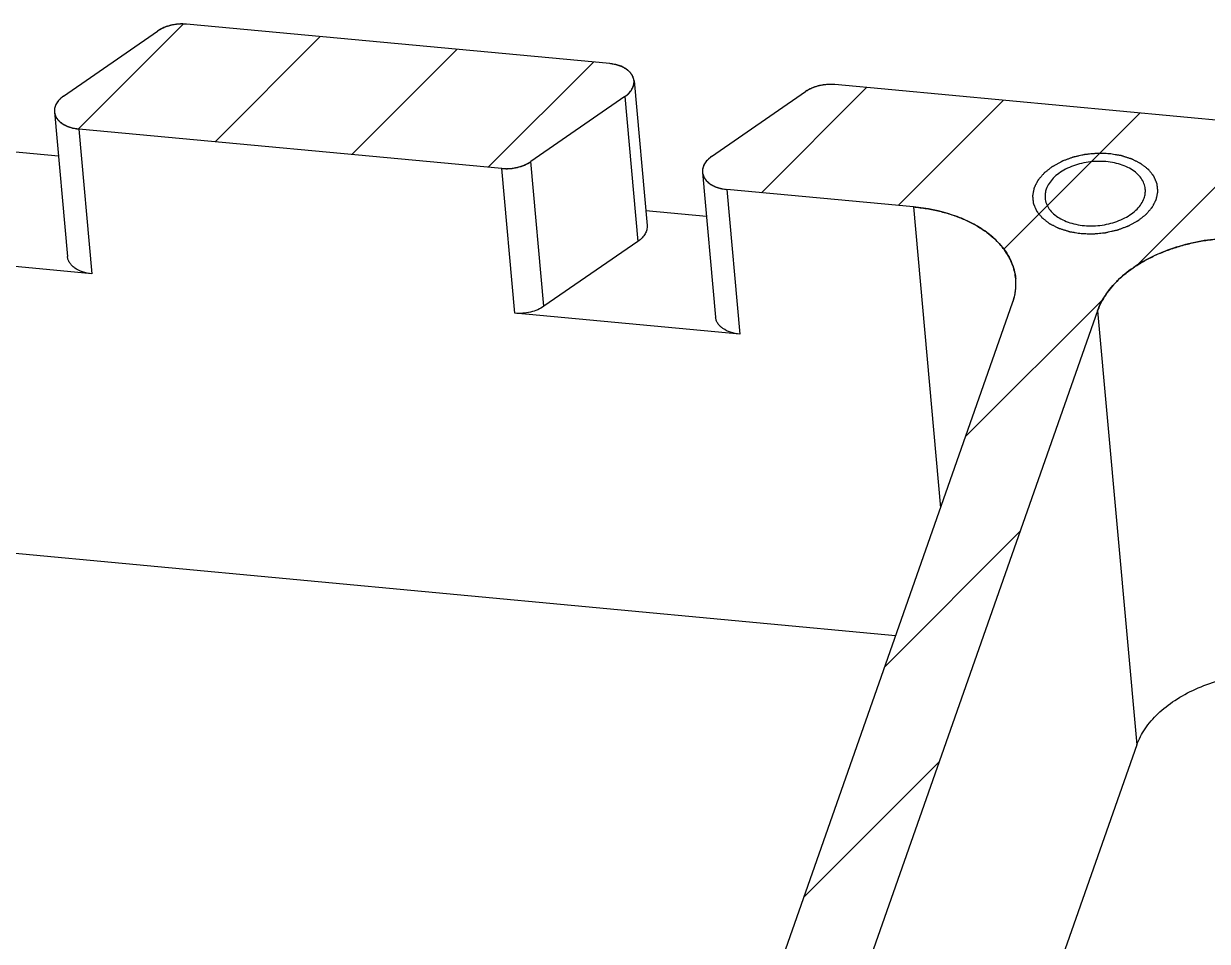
# Model space of a CAD drawing. Header units: millimetres. Extents: x 0 to 420, y 0 to 297.
# Drawn here: x 367.72 to 377.14, y 112.08 to 119.38 of the extents above; entities that cross this region are included whole.
import ezdxf

# ---------------------------------------------------------------- set-up
doc = ezdxf.new("R2010")
doc.units = ezdxf.units.MM
doc.header["$LTSCALE"] = 23.1
doc.layers.get('0').update_dxf_attribs({"linetype": 'CONTINUOUS'})
for name, color, linetype in [('03_ALL_AXES', 7, 'CONTINUOUS'), ('09_ALL_ROUNDS', 7, 'CONTINUOUS'), ('11_ALL_COSMETICS', 7, 'CONTINUOUS'), ('20_ALL_FEATURES', 7, 'CONTINUOUS')]:
    doc.layers.add(name, color=color, linetype=linetype)

msp = doc.modelspace()

# ---------------------------------------------------------------- linework, layer by layer
at = {"color": 4}
for points in [[(376.3586, 118.3485), (376.3506, 118.3487), (376.3345, 118.3492), (376.3144, 118.3497), (376.2983, 118.3502), (376.2862, 118.3506), (376.2762, 118.3508), (376.2691, 118.3511), (376.2651, 118.3511), (376.2621, 118.3514), (376.2591, 118.3509), (376.255, 118.3506), (376.2479, 118.3499), (376.2338, 118.3485), (376.2135, 118.3465), (376.1933, 118.3446), (376.1791, 118.3432), (376.172, 118.3425), (376.168, 118.3421), (376.1649, 118.3419), (376.162, 118.3411), (376.1581, 118.3403), (376.1513, 118.3387), (376.1376, 118.3356), (376.1219, 118.3321), (376.1062, 118.3285), (376.0945, 118.3259), (376.0847, 118.3237), (376.0778, 118.3221), (376.0739, 118.3212), (376.0709, 118.3207), (376.0682, 118.3195), (376.0645, 118.3182), (376.058, 118.3158), (376.0488, 118.3123), (376.0377, 118.3082), (376.0266, 118.3041), (376.0155, 118.3), (376.0044, 118.2959), (375.9952, 118.2924), (375.9887, 118.29), (375.985, 118.2886), (375.9821, 118.2877), (375.9798, 118.2863), (375.9766, 118.2846), (375.971, 118.2815), (375.963, 118.2771), (375.9533, 118.2718), (375.9437, 118.2665), (375.9341, 118.2612), (375.9244, 118.256), (375.9164, 118.2515), (375.9108, 118.2485), (375.9076, 118.2467), (375.9051, 118.2455), (375.9032, 118.2438), (375.9005, 118.2417), (375.8959, 118.238), (375.8892, 118.2328), (375.8812, 118.2265), (375.8732, 118.2202), (375.8652, 118.2139), (375.8572, 118.2076), (375.8505, 118.2023), (375.8458, 118.1987), (375.8432, 118.1966), (375.841, 118.1951), (375.8397, 118.1932), (375.8376, 118.1909), (375.8341, 118.1867), (375.829, 118.1808), (375.823, 118.1738), (375.8169, 118.1667), (375.8108, 118.1596), (375.8048, 118.1525), (375.7997, 118.1466), (375.7961, 118.1425), (375.7942, 118.1401), (375.7925, 118.1384), (375.7917, 118.1364), (375.7903, 118.1339), (375.788, 118.1293), (375.7847, 118.1229), (375.7808, 118.1152), (375.7768, 118.1075), (375.7729, 118.0997), (375.7696, 118.0933), (375.7669, 118.0881), (375.765, 118.0843), (375.7633, 118.0811), (375.762, 118.0785), (375.7608, 118.0766), (375.7607, 118.0746), (375.7601, 118.072), (375.7595, 118.0687), (375.7587, 118.0648), (375.7576, 118.0596), (375.7563, 118.0531), (375.7548, 118.0453), (375.7532, 118.0375), (375.752, 118.031), (375.7509, 118.0258), (375.7502, 118.0219), (375.7495, 118.0186), (375.749, 118.016), (375.7484, 118.014), (375.7489, 118.0121), (375.7491, 118.0095), (375.7494, 118.0063), (375.7498, 118.0025), (375.7504, 117.9973), (375.7511, 117.9909), (375.7519, 117.9831), (375.7527, 117.9754), (375.7534, 117.969), (375.754, 117.9638), (375.7544, 117.9599), (375.7547, 117.9567), (375.755, 117.9541), (375.755, 117.9522), (375.756, 117.9504), (375.757, 117.9479), (375.7584, 117.9449), (375.7599, 117.9412), (375.7621, 117.9363), (375.7647, 117.9301), (375.7679, 117.9228), (375.771, 117.9154), (375.7737, 117.9093), (375.7758, 117.9044), (375.7774, 117.9007), (375.7787, 117.8977), (375.7798, 117.8952), (375.7804, 117.8933), (375.782, 117.8917), (375.7837, 117.8894), (375.786, 117.8866), (375.7888, 117.8832), (375.7925, 117.8786), (375.797, 117.8729), (375.8026, 117.8661), (375.8081, 117.8593), (375.8136, 117.8525), (375.8182, 117.8468), (375.8213, 117.8428), (375.8232, 117.8406), (375.8244, 117.8388), (375.8265, 117.8375), (375.8289, 117.8355), (375.8333, 117.8322), (375.8394, 117.8273), (375.8469, 117.8216), (375.8543, 117.8158), (375.8618, 117.81), (375.8692, 117.8043), (375.8754, 117.7995), (375.8797, 117.7961), (375.8823, 117.7942), (375.884, 117.7927), (375.8864, 117.7916), (375.8894, 117.79), (375.8948, 117.7873), (375.9024, 117.7835), (375.9116, 117.7788), (375.9208, 117.7742), (375.9299, 117.7696), (375.9391, 117.7649), (375.9467, 117.7611), (375.9521, 117.7584), (375.9552, 117.7568), (375.9573, 117.7556), (375.9601, 117.7549), (375.9636, 117.7537), (375.9697, 117.7518), (375.9785, 117.749), (375.9891, 117.7457), (375.9996, 117.7424), (376.0102, 117.7391), (376.0207, 117.7357), (376.0295, 117.733), (376.0356, 117.731), (376.0392, 117.7299), (376.0417, 117.729), (376.0448, 117.7286), (376.0486, 117.728), (376.0555, 117.7269), (376.0653, 117.7253), (376.077, 117.7234), (376.0927, 117.7208), (376.1122, 117.7177), (376.1279, 117.7151), (376.1357, 117.7139)], [(376.1357, 117.7139), (376.1437, 117.7136), (376.1598, 117.7132), (376.18, 117.7126), (376.196, 117.7121), (376.2081, 117.7118), (376.2182, 117.7115), (376.2252, 117.7113), (376.2292, 117.7112), (376.2322, 117.711), (376.2353, 117.7114), (376.2393, 117.7118), (376.2464, 117.7125), (376.2606, 117.7138), (376.2808, 117.7158), (376.3011, 117.7178), (376.3152, 117.7191), (376.3223, 117.7198), (376.3263, 117.7202), (376.3294, 117.7204), (376.3323, 117.7212), (376.3362, 117.722), (376.3431, 117.7236), (376.3568, 117.7267), (376.3725, 117.7303), (376.3881, 117.7338), (376.3999, 117.7364), (376.4097, 117.7387), (376.4165, 117.7402), (376.4204, 117.7411), (376.4234, 117.7417), (376.4261, 117.7428), (376.4299, 117.7441), (376.4363, 117.7466), (376.4456, 117.75), (376.4567, 117.7541), (376.4678, 117.7582), (376.4788, 117.7624), (376.4899, 117.7665), (376.4992, 117.7699), (376.5057, 117.7723), (376.5093, 117.7737), (376.5122, 117.7746), (376.5145, 117.7761), (376.5178, 117.7778), (376.5234, 117.7809), (376.5314, 117.7853), (376.541, 117.7905), (376.5506, 117.7958), (376.5603, 117.8011), (376.5699, 117.8064), (376.5779, 117.8108), (376.5836, 117.8139), (376.5867, 117.8156), (376.5893, 117.8169), (376.5911, 117.8185), (376.5939, 117.8206), (376.5985, 117.8243), (376.6052, 117.8295), (376.6132, 117.8358), (376.6212, 117.8421), (376.6292, 117.8484), (376.6372, 117.8547), (376.6438, 117.86), (376.6485, 117.8637), (376.6511, 117.8658), (376.6533, 117.8673), (376.6547, 117.8691), (376.6567, 117.8715), (376.6602, 117.8756), (376.6653, 117.8815), (376.6714, 117.8886), (376.6775, 117.8956), (376.6835, 117.9027), (376.6896, 117.9098), (376.6946, 117.9157), (376.6982, 117.9198), (376.7002, 117.9222), (376.7019, 117.9239), (376.7027, 117.9259), (376.7041, 117.9285), (376.7063, 117.933), (376.7096, 117.9394), (376.7136, 117.9471), (376.7175, 117.9549), (376.7215, 117.9626), (376.7248, 117.969), (376.7274, 117.9742), (376.7294, 117.9781), (376.7311, 117.9813), (376.7323, 117.9839), (376.7335, 117.9858), (376.7337, 117.9877), (376.7343, 117.9903), (376.7349, 117.9936), (376.7357, 117.9975), (376.7367, 118.0027), (376.738, 118.0092), (376.7395, 118.017), (376.7411, 118.0248), (376.7424, 118.0314), (376.7434, 118.0366), (376.7442, 118.0405), (376.7449, 118.0437), (376.7453, 118.0463), (376.7459, 118.0483), (376.7455, 118.0502), (376.7453, 118.0528), (376.7449, 118.056), (376.7445, 118.0599), (376.744, 118.065), (376.7433, 118.0715), (376.7424, 118.0792), (376.7416, 118.0869), (376.7409, 118.0934), (376.7404, 118.0985), (376.74, 118.1024), (376.7397, 118.1056), (376.7393, 118.1082), (376.7393, 118.1102), (376.7383, 118.112), (376.7373, 118.1144), (376.736, 118.1175), (376.7344, 118.1212), (376.7323, 118.1261), (376.7296, 118.1322), (376.7265, 118.1395), (376.7233, 118.1469), (376.7207, 118.153), (376.7186, 118.1579), (376.717, 118.1616), (376.7157, 118.1647), (376.7146, 118.1671), (376.714, 118.169), (376.7124, 118.1707), (376.7106, 118.1729), (376.7083, 118.1758), (376.7056, 118.1792), (376.7019, 118.1837), (376.6973, 118.1894), (376.6918, 118.1962), (376.6863, 118.203), (376.6808, 118.2098), (376.6762, 118.2155), (376.673, 118.2195), (376.6711, 118.2217), (376.6699, 118.2235), (376.6679, 118.2249), (376.6655, 118.2268), (376.6611, 118.2302), (376.6549, 118.235), (376.6475, 118.2408), (376.64, 118.2465), (376.6326, 118.2523), (376.6252, 118.2581), (376.6189, 118.2629), (376.6146, 118.2662), (376.6121, 118.2681), (376.6104, 118.2697), (376.6079, 118.2707), (376.6049, 118.2723), (376.5996, 118.275), (376.5919, 118.2789), (376.5828, 118.2835), (376.5736, 118.2881), (376.5644, 118.2928), (376.5553, 118.2974), (376.5476, 118.3013), (376.5423, 118.304), (376.5392, 118.3055), (376.537, 118.3068), (376.5343, 118.3075), (376.5308, 118.3086), (376.5246, 118.3105), (376.5158, 118.3133), (376.5053, 118.3166), (376.4947, 118.32), (376.4842, 118.3233), (376.4736, 118.3266), (376.4648, 118.3294), (376.4587, 118.3313), (376.4552, 118.3324), (376.4526, 118.3333), (376.4496, 118.3337), (376.4457, 118.3344), (376.4388, 118.3355), (376.4291, 118.3371), (376.4173, 118.339), (376.4017, 118.3415), (376.3821, 118.3447), (376.3665, 118.3472), (376.3586, 118.3485)]]:
    msp.add_open_spline(points, degree=3, knots=[0, 0, 0, 0, 0.015625, 0.03125, 0.039062, 0.046875, 0.054688, 0.058594, 0.060547, 0.0625, 0.064453, 0.066406, 0.070312, 0.078125, 0.09375, 0.109375, 0.117188, 0.121094, 0.123047, 0.125, 0.126953, 0.128906, 0.132812, 0.140625, 0.15625, 0.164062, 0.171875, 0.179688, 0.183594, 0.185547, 0.1875, 0.189453, 0.191406, 0.195312, 0.203125, 0.210938, 0.21875, 0.226562, 0.234375, 0.242188, 0.246094, 0.248047, 0.25, 0.251953, 0.253906, 0.257812, 0.265625, 0.273438, 0.28125, 0.289062, 0.296875, 0.304688, 0.308594, 0.310547, 0.3125, 0.314453, 0.316406, 0.320312, 0.328125, 0.335938, 0.34375, 0.351562, 0.359375, 0.367188, 0.371094, 0.373047, 0.375, 0.376953, 0.378906, 0.382812, 0.390625, 0.398438, 0.40625, 0.414062, 0.421875, 0.429688, 0.433594, 0.435547, 0.4375, 0.439453, 0.441406, 0.445312, 0.453125, 0.460938, 0.46875, 0.476562, 0.484375, 0.488281, 0.492188, 0.496094, 0.498047, 0.5, 0.501953, 0.503906, 0.507812, 0.511719, 0.515625, 0.523438, 0.53125, 0.539062, 0.546875, 0.550781, 0.554688, 0.558594, 0.560547, 0.5625, 0.564453, 0.566406, 0.570312, 0.574219, 0.578125, 0.585938, 0.59375, 0.601562, 0.609375, 0.613281, 0.617188, 0.621094, 0.623047, 0.625, 0.626953, 0.628906, 0.632812, 0.636719, 0.640625, 0.648438, 0.65625, 0.664062, 0.671875, 0.675781, 0.679688, 0.683594, 0.685547, 0.6875, 0.689453, 0.691406, 0.695312, 0.699219, 0.703125, 0.710938, 0.71875, 0.726562, 0.734375, 0.742188, 0.746094, 0.748047, 0.75, 0.751953, 0.753906, 0.757812, 0.765625, 0.773438, 0.78125, 0.789062, 0.796875, 0.804688, 0.808594, 0.810547, 0.8125, 0.814453, 0.816406, 0.820312, 0.828125, 0.835938, 0.84375, 0.851562, 0.859375, 0.867188, 0.871094, 0.873047, 0.875, 0.876953, 0.878906, 0.882812, 0.890625, 0.898438, 0.90625, 0.914062, 0.921875, 0.929688, 0.933594, 0.935547, 0.9375, 0.939453, 0.941406, 0.945312, 0.953125, 0.960938, 0.96875, 0.984375, 1, 1, 1, 1], dxfattribs=at)
at = {"layer": '03_ALL_AXES', "color": 7}
for points, knots in [([(376.6456, 118.0672), (376.6442, 118.0824), (376.6369, 118.1132), (376.6133, 118.1558), (376.578, 118.1941), (376.5151, 118.2395), (376.4144, 118.2779), (376.2792, 118.2928), (376.1404, 118.2771), (376.032, 118.2388), (375.9586, 118.1942), (375.9138, 118.1563), (375.8795, 118.1142), (375.8637, 118.0831), (375.8582, 118.0675)], [0, 0, 0, 0, 0.047376, 0.096835, 0.149976, 0.207683, 0.336597, 0.479431, 0.626599, 0.767221, 0.832299, 0.892797, 0.948543, 1, 1, 1, 1]), ([(375.8582, 118.0675), (375.8541, 118.0558), (375.8483, 118.0318), (375.8477, 118.0072), (375.8488, 117.9952)], [0, 0, 0, 0, 0.50695, 1, 1, 1, 1]), ([(376.6361, 117.9949), (376.6402, 118.0066), (376.6461, 118.0305), (376.6466, 118.0552), (376.6456, 118.0672)], [0, 0, 0, 0, 0.50695, 1, 1, 1, 1]), ([(375.8488, 117.9952), (375.8502, 117.98), (375.8575, 117.9492), (375.8811, 117.9065), (375.9163, 117.8682), (375.9792, 117.8228), (376.08, 117.7844), (376.2151, 117.7695), (376.354, 117.7852), (376.4623, 117.8235), (376.5357, 117.8682), (376.5805, 117.9061), (376.6149, 117.9481), (376.6306, 117.9792), (376.6361, 117.9949)], [0, 0, 0, 0, 0.047376, 0.096835, 0.149976, 0.207683, 0.336597, 0.479431, 0.626599, 0.767221, 0.832299, 0.892797, 0.948543, 1, 1, 1, 1])]:
    msp.add_open_spline(points, degree=3, knots=knots, dxfattribs=at)
at = {"layer": '09_ALL_ROUNDS', "color": 7}
for p, q in [((368.0414, 118.8074), (368.7886, 119.3242)), ((372.3855, 119.065), (369.0204, 119.3791)), ((372.5787, 118.9289), (372.6828, 117.7777)), ((373.1964, 118.3262), (373.9436, 118.843)), ((379.1989, 118.4291), (374.1754, 118.898)), ((372.5058, 118.8027), (371.7586, 118.2859)), ((367.9684, 118.6812), (368.0725, 117.5299)), ((371.5268, 118.2309), (368.1617, 118.545)), ((367.517, 118.3779), (367.9999, 118.3329)), ((373.1235, 118.2), (373.2275, 117.0488)), ((374.8015, 117.9253), (373.3167, 118.0639)), ((372.672, 117.8968), (373.1549, 117.8517)), ((372.6098, 117.6515), (371.8626, 117.1346)), ((368.2657, 117.3938), (366.4758, 117.5609)), ((373.4208, 116.9126), (371.6309, 117.0797))]:
    msp.add_line(p, q, dxfattribs=at)
at = {"layer": '09_ALL_ROUNDS', "color": 4}
for p, q in [((372.5058, 118.8027), (372.6098, 117.6515)), ((368.1617, 118.545), (368.2657, 117.3938)), ((371.8626, 117.1346), (371.7586, 118.2859)), ((371.6309, 117.0797), (371.5268, 118.2309)), ((373.3167, 118.0639), (373.4208, 116.9126))]:
    msp.add_line(p, q, dxfattribs=at)
at = {"layer": '09_ALL_ROUNDS', "color": 7}
for points, knots in [([(369.0204, 119.3791), (368.979, 119.383), (368.9159, 119.3785), (368.8389, 119.3536), (368.8041, 119.3349), (368.7886, 119.3242)], [0, 0, 0, 0, 0.515365, 0.766066, 1, 1, 1, 1]), ([(372.5787, 118.9289), (372.578, 118.9374), (372.5741, 118.9547), (372.5619, 118.979), (372.5437, 119.0012), (372.5111, 119.0283), (372.4579, 119.0534), (372.4106, 119.0627), (372.3855, 119.065)], [0, 0, 0, 0, 0.101091, 0.20583, 0.31716, 0.436935, 0.703004, 1, 1, 1, 1]), ([(372.5058, 118.8027), (372.5177, 118.8109), (372.539, 118.8286), (372.5636, 118.86), (372.5779, 118.894), (372.5797, 118.9176), (372.5787, 118.9289)], [0, 0, 0, 0, 0.284253, 0.542314, 0.777822, 1, 1, 1, 1]), ([(374.1754, 118.898), (374.134, 118.9018), (374.0709, 118.8973), (373.9939, 118.8724), (373.9591, 118.8538), (373.9436, 118.843)], [0, 0, 0, 0, 0.515365, 0.766066, 1, 1, 1, 1]), ([(368.0414, 118.8074), (368.0295, 118.7992), (368.0081, 118.7815), (367.9836, 118.75), (367.9693, 118.7161), (367.9674, 118.6924), (367.9684, 118.6812)], [0, 0, 0, 0, 0.284253, 0.542314, 0.777822, 1, 1, 1, 1]), ([(367.9684, 118.6812), (367.9692, 118.6726), (367.973, 118.6553), (367.9852, 118.6311), (368.0034, 118.6089), (368.0361, 118.5818), (368.0893, 118.5567), (368.1366, 118.5474), (368.1617, 118.545)], [0, 0, 0, 0, 0.101091, 0.20583, 0.31716, 0.436935, 0.703004, 1, 1, 1, 1]), ([(371.5268, 118.2309), (371.5682, 118.2271), (371.6313, 118.2316), (371.7083, 118.2565), (371.7431, 118.2751), (371.7586, 118.2859)], [0, 0, 0, 0, 0.515365, 0.766066, 1, 1, 1, 1]), ([(373.1964, 118.3262), (373.1845, 118.318), (373.1631, 118.3003), (373.1386, 118.2689), (373.1243, 118.2349), (373.1224, 118.2112), (373.1235, 118.2)], [0, 0, 0, 0, 0.284253, 0.542314, 0.777822, 1, 1, 1, 1]), ([(373.1235, 118.2), (373.1242, 118.1915), (373.1281, 118.1742), (373.1402, 118.1499), (373.1584, 118.1277), (373.1911, 118.1006), (373.2443, 118.0755), (373.2916, 118.0662), (373.3167, 118.0639)], [0, 0, 0, 0, 0.101091, 0.20583, 0.31716, 0.436935, 0.703004, 1, 1, 1, 1]), ([(372.6828, 117.7777), (372.6838, 117.7664), (372.6819, 117.7428), (372.6676, 117.7088), (372.6431, 117.6773), (372.6217, 117.6597), (372.6098, 117.6515)], [0, 0, 0, 0, 0.222178, 0.457686, 0.715747, 1, 1, 1, 1]), ([(368.2657, 117.3938), (368.2406, 117.3961), (368.1933, 117.4054), (368.1401, 117.4306), (368.1075, 117.4576), (368.0893, 117.4799), (368.0771, 117.5041), (368.0733, 117.5214), (368.0725, 117.5299)], [0, 0, 0, 0, 0.296996, 0.563065, 0.68284, 0.79417, 0.898909, 1, 1, 1, 1]), ([(371.8626, 117.1346), (371.8471, 117.1239), (371.8124, 117.1052), (371.7354, 117.0804), (371.6723, 117.0758), (371.6309, 117.0797)], [0, 0, 0, 0, 0.233934, 0.484635, 1, 1, 1, 1]), ([(373.4208, 116.9126), (373.3957, 116.915), (373.3483, 116.9243), (373.2951, 116.9494), (373.2625, 116.9765), (373.2443, 116.9987), (373.2321, 117.023), (373.2283, 117.0402), (373.2275, 117.0488)], [0, 0, 0, 0, 0.296996, 0.563065, 0.68284, 0.79417, 0.898909, 1, 1, 1, 1])]:
    msp.add_open_spline(points, degree=3, knots=knots, dxfattribs=at)
at = {"layer": '11_ALL_COSMETICS', "color": 7}
for p, q in [((368.0414, 118.8074), (368.7886, 119.3242)), ((368.7942, 119.3279), (368.7886, 119.3242)), ((369.0204, 119.3791), (369.0128, 119.3798)), ((372.3855, 119.065), (369.0204, 119.3791)), ((372.5784, 118.9322), (372.5782, 118.9338)), ((372.5787, 118.9289), (372.5784, 118.9322)), ((372.5791, 118.9217), (372.5787, 118.9289)), ((373.1964, 118.3262), (373.9436, 118.843)), ((373.9492, 118.8468), (373.9436, 118.843)), ((374.1754, 118.898), (374.1678, 118.8986)), ((379.1989, 118.4291), (374.1754, 118.898)), ((372.5058, 118.8027), (371.7586, 118.2859)), ((367.9681, 118.6883), (367.9684, 118.6818)), ((367.9684, 118.6818), (367.9684, 118.6812)), ((367.9684, 118.6812), (367.969, 118.6762)), ((371.5268, 118.2309), (368.1617, 118.545)), ((373.1231, 118.2072), (373.1234, 118.2007)), ((373.1234, 118.2007), (373.1235, 118.2)), ((373.1235, 118.2), (373.124, 118.1951)), ((374.8015, 117.9253), (373.3167, 118.0639)), ((372.8862, 109.4649), (375.5903, 117.1618)), ((376.2659, 117.0987), (373.3837, 108.8941))]:
    msp.add_line(p, q, dxfattribs=at)
at = {"layer": '11_ALL_COSMETICS', "color": 4}
for p, q in [((368.1601, 118.5452), (368.9955, 119.3806)), ((369.2466, 118.4437), (370.0828, 119.28)), ((370.3331, 118.3423), (371.1694, 119.1785)), ((371.4197, 118.2409), (372.2559, 119.0771)), ((373.5927, 118.0381), (374.4289, 118.8743)), ((374.6793, 117.9367), (375.5155, 118.7729)), ((375.5196, 117.5891), (376.602, 118.6715)), ((376.5755, 117.457), (377.6885, 118.5701)), ((375.2166, 116.0981), (376.311, 117.1925)), ((374.5732, 114.2668), (375.649, 115.3426)), ((373.9298, 112.4355), (375.0057, 113.5114))]:
    msp.add_line(p, q, dxfattribs=at)
at = {"layer": '11_ALL_COSMETICS', "color": 7}
for centre, radius, start, end in [((375.1892, 117.3136), 0.4276, 5.16469, 5.61774), ((375.189, 117.3136), 0.4278, 3.27467, 5.16453), ((375.188, 117.3135), 0.4288, 1.01724, 3.2743), ((375.1857, 117.3135), 0.4311, 358.77468, 0.27651), ((375.1869, 117.3135), 0.4299, 0.27688, 1.01784), ((375.1511, 117.3182), 0.4661, 346.8616, 347.75878), ((375.1559, 117.3171), 0.4612, 347.75821, 348.99557), ((375.1604, 117.3163), 0.4566, 348.99626, 349.93861), ((375.1642, 117.3156), 0.4527, 349.93837, 351.17102), ((375.1678, 117.315), 0.4491, 351.17143, 352.12041), ((375.1711, 117.3146), 0.4458, 352.12007, 353.37867), ((375.1741, 117.3142), 0.4427, 353.37907, 354.32283), ((375.177, 117.3139), 0.4398, 354.32249, 355.61145), ((375.1796, 117.3137), 0.4372, 355.61184, 356.54315), ((375.182, 117.3136), 0.4348, 356.54281, 357.89393), ((375.1843, 117.3135), 0.4325, 357.89421, 358.77507), ((375.1225, 117.3262), 0.4958, 340.63922, 342.67954), ((375.1299, 117.3238), 0.4881, 342.68316, 343.36195), ((375.1353, 117.3222), 0.4824, 343.36059, 344.75665), ((375.1409, 117.3207), 0.4766, 344.75784, 345.57652), ((375.146, 117.3194), 0.4714, 345.57569, 346.86085)]:
    msp.add_arc(centre, radius, start, end, dxfattribs=at)
for points, knots in [([(369.0128, 119.3798), (369.0079, 119.3799), (368.9982, 119.3801), (368.9861, 119.3803), (368.9776, 119.3805), (368.9727, 119.3805), (368.9678, 119.3801), (368.9617, 119.3796), (368.9519, 119.3788), (368.9434, 119.3781), (368.936, 119.3776), (368.9312, 119.3768), (368.9228, 119.3752), (368.9132, 119.3735), (368.9048, 119.372), (368.9001, 119.3711), (368.8964, 119.3706), (368.893, 119.3694), (368.8884, 119.3681), (368.8804, 119.3658), (368.8712, 119.3631), (368.8632, 119.3608), (368.8586, 119.3594), (368.8543, 119.3575), (368.8489, 119.3553), (368.8424, 119.3525), (368.8358, 119.3498), (368.8304, 119.3475), (368.826, 119.3458), (368.822, 119.3437), (368.8153, 119.3399), (368.8057, 119.3345), (368.798, 119.3301), (368.7942, 119.3279)], [0, 0, 0, 0, 0.0625, 0.125, 0.15625, 0.171875, 0.1875, 0.21875, 0.25, 0.3125, 0.328125, 0.34375, 0.375, 0.4375, 0.46875, 0.484375, 0.5, 0.515625, 0.53125, 0.5625, 0.625, 0.65625, 0.671875, 0.6875, 0.71875, 0.75, 0.78125, 0.8125, 0.828125, 0.84375, 0.875, 0.9375, 1, 1, 1, 1]), ([(372.5782, 118.9338), (372.5769, 118.9379), (372.575, 118.9439), (372.5725, 118.952), (372.5709, 118.957), (372.5697, 118.961), (372.5689, 118.9635), (372.5684, 118.9656), (372.5675, 118.967), (372.5665, 118.9684), (372.5646, 118.9711), (372.5617, 118.9753), (372.5579, 118.9809), (372.5541, 118.9864), (372.5509, 118.991), (372.5487, 118.9943), (372.5473, 118.9961), (372.5453, 118.9977), (372.543, 118.9997), (372.5374, 119.0045), (372.5308, 119.0102), (372.5243, 119.0158), (372.521, 119.0186), (372.5191, 119.0202), (372.5178, 119.0215), (372.5159, 119.0223), (372.5136, 119.0237), (372.5094, 119.0259), (372.501, 119.0305), (372.4927, 119.035), (372.4855, 119.0389), (372.4825, 119.0404), (372.4802, 119.0418), (372.4775, 119.0428), (372.4725, 119.0444), (372.4656, 119.0467), (372.4572, 119.0495), (372.4488, 119.0522), (372.4418, 119.0545), (372.4369, 119.0562), (372.4341, 119.057), (372.4309, 119.0575), (372.4271, 119.0581), (372.4178, 119.0597), (372.404, 119.062), (372.3916, 119.064), (372.3855, 119.065)], [0, 0, 0, 0, 0.0625, 0.09375, 0.125, 0.140625, 0.15625, 0.164062, 0.171875, 0.179688, 0.1875, 0.21875, 0.25, 0.28125, 0.3125, 0.328125, 0.335938, 0.34375, 0.359375, 0.375, 0.4375, 0.46875, 0.484375, 0.492188, 0.5, 0.507812, 0.515625, 0.53125, 0.5625, 0.625, 0.640625, 0.65625, 0.664062, 0.671875, 0.6875, 0.71875, 0.75, 0.78125, 0.8125, 0.828125, 0.835938, 0.84375, 0.859375, 0.875, 0.9375, 1, 1, 1, 1]), ([(372.5058, 118.8027), (372.5085, 118.8048), (372.514, 118.8091), (372.5208, 118.8144), (372.5256, 118.8181), (372.5282, 118.8203), (372.5315, 118.8238), (372.5368, 118.829), (372.5419, 118.8343), (372.5454, 118.8377), (372.5473, 118.8402), (372.5505, 118.8445), (372.5541, 118.8495), (372.5573, 118.8538), (372.5591, 118.8563), (372.5606, 118.8581), (372.5614, 118.8601), (372.5628, 118.8626), (372.5651, 118.8672), (372.5677, 118.8723), (372.57, 118.8768), (372.5712, 118.8794), (372.5719, 118.8821), (372.5729, 118.8854), (372.5741, 118.8893), (372.5753, 118.8933), (372.5762, 118.8966), (372.5771, 118.8992), (372.5774, 118.9019), (372.5778, 118.9067), (372.5784, 118.9135), (372.5789, 118.919), (372.5791, 118.9217)], [0, 0, 0, 0, 0.0625, 0.125, 0.15625, 0.171875, 0.1875, 0.25, 0.3125, 0.328125, 0.34375, 0.375, 0.4375, 0.46875, 0.484375, 0.5, 0.515625, 0.53125, 0.5625, 0.625, 0.65625, 0.671875, 0.6875, 0.71875, 0.75, 0.78125, 0.8125, 0.828125, 0.84375, 0.875, 0.9375, 1, 1, 1, 1]), ([(374.1678, 118.8986), (374.163, 118.8987), (374.1532, 118.8989), (374.1411, 118.8991), (374.1326, 118.8994), (374.1277, 118.8994), (374.1228, 118.8989), (374.1167, 118.8984), (374.1069, 118.8977), (374.0984, 118.8969), (374.0911, 118.8964), (374.0862, 118.8957), (374.0779, 118.8941), (374.0683, 118.8924), (374.0599, 118.8908), (374.0551, 118.8899), (374.0514, 118.8894), (374.048, 118.8883), (374.0434, 118.887), (374.0354, 118.8846), (374.0263, 118.8819), (374.0182, 118.8797), (374.0137, 118.8782), (374.0094, 118.8763), (374.0039, 118.8741), (373.9974, 118.8714), (373.9908, 118.8687), (373.9854, 118.8664), (373.981, 118.8646), (373.977, 118.8625), (373.9704, 118.8587), (373.9607, 118.8533), (373.953, 118.8489), (373.9492, 118.8468)], [0, 0, 0, 0, 0.0625, 0.125, 0.15625, 0.171875, 0.1875, 0.21875, 0.25, 0.3125, 0.328125, 0.34375, 0.375, 0.4375, 0.46875, 0.484375, 0.5, 0.515625, 0.53125, 0.5625, 0.625, 0.65625, 0.671875, 0.6875, 0.71875, 0.75, 0.78125, 0.8125, 0.828125, 0.84375, 0.875, 0.9375, 1, 1, 1, 1]), ([(368.0414, 118.8074), (368.0387, 118.8052), (368.0332, 118.801), (368.0264, 118.7956), (368.0216, 118.7919), (368.0189, 118.7897), (368.0156, 118.7862), (368.0103, 118.781), (368.0053, 118.7758), (368.0017, 118.7723), (367.9998, 118.7699), (367.9967, 118.7655), (367.9931, 118.7606), (367.9898, 118.7563), (367.9881, 118.7538), (367.9866, 118.7519), (367.9857, 118.75), (367.9844, 118.7474), (367.9821, 118.7429), (367.9795, 118.7377), (367.9771, 118.7332), (367.9759, 118.7306), (367.9753, 118.728), (367.9742, 118.7247), (367.9731, 118.7207), (367.9719, 118.7168), (367.971, 118.7135), (367.9701, 118.7108), (367.9697, 118.7081), (367.9694, 118.7033), (367.9688, 118.6965), (367.9683, 118.691), (367.9681, 118.6883)], [0, 0, 0, 0, 0.0625, 0.125, 0.15625, 0.171875, 0.1875, 0.25, 0.3125, 0.328125, 0.34375, 0.375, 0.4375, 0.46875, 0.484375, 0.5, 0.515625, 0.53125, 0.5625, 0.625, 0.65625, 0.671875, 0.6875, 0.71875, 0.75, 0.78125, 0.8125, 0.828125, 0.84375, 0.875, 0.9375, 1, 1, 1, 1]), ([(367.969, 118.6762), (367.9703, 118.6722), (367.9721, 118.6662), (367.9746, 118.6581), (367.9762, 118.6531), (367.9775, 118.649), (367.9783, 118.6465), (367.9788, 118.6445), (367.9797, 118.6431), (367.9806, 118.6417), (367.9825, 118.6389), (367.9854, 118.6347), (367.9893, 118.6292), (367.9931, 118.6236), (367.9963, 118.619), (367.9985, 118.6157), (367.9999, 118.6139), (368.0019, 118.6124), (368.0041, 118.6103), (368.0098, 118.6055), (368.0163, 118.5999), (368.0229, 118.5943), (368.0262, 118.5915), (368.0281, 118.5899), (368.0293, 118.5886), (368.0313, 118.5877), (368.0336, 118.5864), (368.0378, 118.5841), (368.0461, 118.5796), (368.0545, 118.5751), (368.0617, 118.5712), (368.0647, 118.5696), (368.067, 118.5682), (368.0697, 118.5672), (368.0746, 118.5657), (368.0816, 118.5633), (368.09, 118.5606), (368.0984, 118.5578), (368.1054, 118.5555), (368.1102, 118.5539), (368.1131, 118.553), (368.1162, 118.5526), (368.1201, 118.5519), (368.1293, 118.5504), (368.1432, 118.5481), (368.1555, 118.546), (368.1617, 118.545)], [0, 0, 0, 0, 0.0625, 0.09375, 0.125, 0.140625, 0.15625, 0.164062, 0.171875, 0.179688, 0.1875, 0.21875, 0.25, 0.28125, 0.3125, 0.328125, 0.335938, 0.34375, 0.359375, 0.375, 0.4375, 0.46875, 0.484375, 0.492188, 0.5, 0.507812, 0.515625, 0.53125, 0.5625, 0.625, 0.640625, 0.65625, 0.664062, 0.671875, 0.6875, 0.71875, 0.75, 0.78125, 0.8125, 0.828125, 0.835938, 0.84375, 0.859375, 0.875, 0.9375, 1, 1, 1, 1]), ([(371.5268, 118.2309), (371.532, 118.2307), (371.5423, 118.2303), (371.5552, 118.2299), (371.5642, 118.2295), (371.5694, 118.2294), (371.5746, 118.2299), (371.5812, 118.2303), (371.589, 118.2308), (371.5968, 118.2314), (371.6033, 118.2319), (371.6086, 118.2321), (371.6137, 118.2329), (371.6226, 118.2346), (371.6329, 118.2364), (371.6419, 118.238), (371.647, 118.239), (371.6509, 118.2395), (371.6545, 118.2407), (371.6594, 118.2421), (371.6679, 118.2447), (371.6776, 118.2476), (371.6862, 118.25), (371.691, 118.2516), (371.6955, 118.2536), (371.7011, 118.2559), (371.7079, 118.2589), (371.7146, 118.2617), (371.7202, 118.2642), (371.7248, 118.266), (371.729, 118.2683), (371.7361, 118.2726), (371.7463, 118.2786), (371.7545, 118.2834), (371.7586, 118.2859)], [0, 0, 0, 0, 0.0625, 0.125, 0.15625, 0.171875, 0.1875, 0.21875, 0.25, 0.28125, 0.3125, 0.328125, 0.34375, 0.375, 0.4375, 0.46875, 0.484375, 0.5, 0.515625, 0.53125, 0.5625, 0.625, 0.65625, 0.671875, 0.6875, 0.71875, 0.75, 0.78125, 0.8125, 0.828125, 0.84375, 0.875, 0.9375, 1, 1, 1, 1]), ([(373.1964, 118.3262), (373.1937, 118.3241), (373.1882, 118.3198), (373.1814, 118.3145), (373.1766, 118.3108), (373.174, 118.3086), (373.1706, 118.3051), (373.1654, 118.2999), (373.1603, 118.2946), (373.1568, 118.2912), (373.1548, 118.2887), (373.1517, 118.2844), (373.1481, 118.2794), (373.1449, 118.2751), (373.1431, 118.2726), (373.1416, 118.2708), (373.1407, 118.2688), (373.1394, 118.2663), (373.1371, 118.2617), (373.1345, 118.2566), (373.1322, 118.2521), (373.131, 118.2495), (373.1303, 118.2468), (373.1292, 118.2435), (373.1281, 118.2396), (373.1269, 118.2356), (373.126, 118.2323), (373.1251, 118.2297), (373.1247, 118.227), (373.1244, 118.2222), (373.1238, 118.2154), (373.1233, 118.2099), (373.1231, 118.2072)], [0, 0, 0, 0, 0.0625, 0.125, 0.15625, 0.171875, 0.1875, 0.25, 0.3125, 0.328125, 0.34375, 0.375, 0.4375, 0.46875, 0.484375, 0.5, 0.515625, 0.53125, 0.5625, 0.625, 0.65625, 0.671875, 0.6875, 0.71875, 0.75, 0.78125, 0.8125, 0.828125, 0.84375, 0.875, 0.9375, 1, 1, 1, 1]), ([(373.124, 118.1951), (373.1253, 118.191), (373.1272, 118.185), (373.1297, 118.1769), (373.1312, 118.1719), (373.1325, 118.1679), (373.1333, 118.1654), (373.1338, 118.1633), (373.1347, 118.1619), (373.1357, 118.1605), (373.1376, 118.1577), (373.1404, 118.1536), (373.1443, 118.148), (373.1481, 118.1425), (373.1513, 118.1379), (373.1535, 118.1346), (373.1549, 118.1328), (373.1569, 118.1312), (373.1592, 118.1292), (373.1648, 118.1244), (373.1713, 118.1187), (373.1779, 118.1131), (373.1812, 118.1103), (373.1831, 118.1087), (373.1844, 118.1074), (373.1863, 118.1065), (373.1886, 118.1052), (373.1928, 118.103), (373.2012, 118.0984), (373.2095, 118.0939), (373.2167, 118.09), (373.2197, 118.0884), (373.222, 118.0871), (373.2247, 118.0861), (373.2297, 118.0845), (373.2366, 118.0822), (373.245, 118.0794), (373.2534, 118.0766), (373.2604, 118.0744), (373.2653, 118.0727), (373.2681, 118.0719), (373.2713, 118.0714), (373.2751, 118.0708), (373.2843, 118.0692), (373.2982, 118.0669), (373.3105, 118.0649), (373.3167, 118.0639)], [0, 0, 0, 0, 0.0625, 0.09375, 0.125, 0.140625, 0.15625, 0.164062, 0.171875, 0.179688, 0.1875, 0.21875, 0.25, 0.28125, 0.3125, 0.328125, 0.335938, 0.34375, 0.359375, 0.375, 0.4375, 0.46875, 0.484375, 0.492188, 0.5, 0.507812, 0.515625, 0.53125, 0.5625, 0.625, 0.640625, 0.65625, 0.664062, 0.671875, 0.6875, 0.71875, 0.75, 0.78125, 0.8125, 0.828125, 0.835938, 0.84375, 0.859375, 0.875, 0.9375, 1, 1, 1, 1]), ([(374.8015, 117.9253), (374.8372, 117.9219), (374.9078, 117.9128), (375.0099, 117.892), (375.1072, 117.8642), (375.1986, 117.8297), (375.2831, 117.789), (375.3597, 117.7424), (375.4276, 117.6906), (375.4861, 117.634), (375.5345, 117.5732), (375.5723, 117.509), (375.5991, 117.4421), (375.6107, 117.3903), (375.6142, 117.3613), (375.6148, 117.3554)], [0, 0, 0, 0, 0.081633, 0.163265, 0.244898, 0.326531, 0.408163, 0.489796, 0.571429, 0.653061, 0.734694, 0.816327, 0.897959, 0.979592, 1, 1, 1, 1])]:
    msp.add_open_spline(points, degree=3, knots=knots, dxfattribs=at)
msp.add_open_spline([(376.2659, 117.0987), (376.2741, 117.122), (376.2943, 117.1683), (376.3354, 117.2359), (376.3869, 117.301), (376.4483, 117.3628), (376.519, 117.4207), (376.5981, 117.474), (376.6847, 117.5221), (376.778, 117.5645), (376.8769, 117.6008), (376.9803, 117.6306), (377.0871, 117.6534), (377.1961, 117.6692), (377.3062, 117.6776), (377.416, 117.6787), (377.4883, 117.6745), (377.5241, 117.6712)], degree=3, dxfattribs=at)
at = {"layer": '20_ALL_FEATURES', "color": 4}
for p, q in [((374.8015, 117.9253), (375.0178, 115.5322)), ((376.2659, 117.0987), (376.5781, 113.6451))]:
    msp.add_line(p, q, dxfattribs=at)
at = {"layer": '20_ALL_FEATURES', "color": 7}
for p, q in [((372.8862, 109.4649), (375.5903, 117.1618)), ((376.2659, 117.0987), (373.3837, 108.8941)), ((374.66, 114.5139), (365.8097, 115.34)), ((376.5781, 113.6451), (373.6958, 105.4405))]:
    msp.add_line(p, q, dxfattribs=at)
for points, knots in [([(375.6151, 117.3521), (375.6118, 117.388), (375.5957, 117.4608), (375.5444, 117.5629), (375.4678, 117.6565), (375.3683, 117.7391), (375.2485, 117.809), (375.0615, 117.885), (374.9072, 117.9154), (374.8015, 117.9253)], [0, 0, 0, 0, 0.101022, 0.205688, 0.316943, 0.436635, 0.565481, 0.703209, 1, 1, 1, 1]), ([(377.5241, 117.6712), (377.4563, 117.6775), (377.319, 117.6812), (377.1147, 117.6612), (376.9169, 117.6165), (376.7331, 117.5487), (376.5699, 117.4603), (376.4335, 117.3543), (376.3291, 117.2344), (376.2819, 117.1441), (376.2659, 117.0987)], [0, 0, 0, 0, 0.138897, 0.279201, 0.417725, 0.551433, 0.677737, 0.794809, 0.901952, 1, 1, 1, 1]), ([(375.5903, 117.1618), (375.6011, 117.1926), (375.6165, 117.2556), (375.6179, 117.3205), (375.6151, 117.3521)], [0, 0, 0, 0, 0.50695, 1, 1, 1, 1]), ([(376.5781, 113.6451), (376.594, 113.6904), (376.6412, 113.7807), (376.7457, 113.9007), (376.8821, 114.0067), (377.0452, 114.0951), (377.2291, 114.1629), (377.4269, 114.2076), (377.6312, 114.2275), (377.7684, 114.2238), (377.8362, 114.2175)], [0, 0, 0, 0, 0.098048, 0.205192, 0.322264, 0.448568, 0.582276, 0.720799, 0.861103, 1, 1, 1, 1])]:
    msp.add_open_spline(points, degree=3, knots=knots, dxfattribs=at)

doc.saveas('drawing.dxf')
